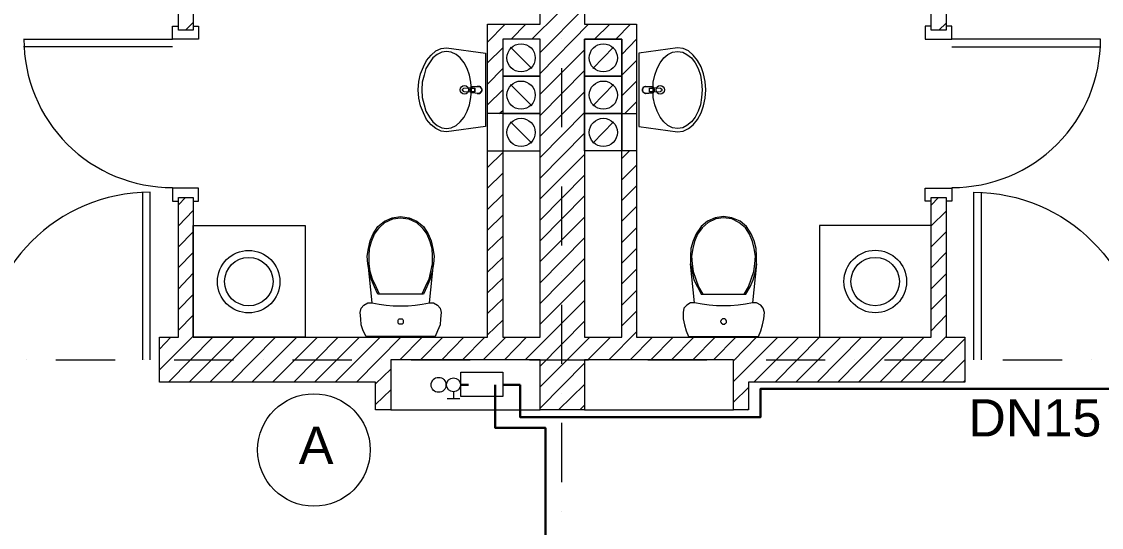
# Model space of a CAD drawing. Header units: millimetres. Extents: x 440 to 72591, y -28954 to 25941.
# Drawn here: x 16891 to 22683, y -17130 to -14416 of the extents above; entities that cross this region are included whole.
import ezdxf

# ---------------------------------------------------------------- set-up
doc = ezdxf.new("R2010")
doc.units = ezdxf.units.MM
for name, color, linetype in [('gazomierze', 7, 'Continuous'), ('opisy', 7, 'Continuous'), ('podkład', 7, 'Continuous'), ('rury', 2, 'Continuous'), ('zawory', 7, 'Continuous')]:
    doc.layers.add(name, color=color, linetype=linetype)
doc.styles.get("Standard").update_dxf_attribs({"font": 'arial.ttf'})

# ---------------------------------------------------------------- blocks, each defined once
blk = doc.blocks.new('kurek odcinający')
at = {"layer": 'rury', "lineweight": 9}
for p, q in [((-33.75, 75), (33.75, 75)), ((0, 37.5), (0, 75))]:
    blk.add_line(p, q, dxfattribs=at)
blk.add_circle((0, 0), 37.5, dxfattribs=at)

msp = doc.modelspace()

# ---------------------------------------------------------------- linework, layer by layer
at = {"layer": 'gazomierze', "color": 2, "lineweight": 9}
msp.add_lwpolyline([(19247.4, -16297.4), (19472, -16297.4), (19472, -16427.1), (19247.4, -16427.1)], close=True, dxfattribs=at)
at = {"layer": 'opisy', "color": 7, "lineweight": 9}
msp.add_circle((18458.8, -16714.7), 301.8, dxfattribs=at)
at = {"layer": 'podkład', "color": 1, "lineweight": 5, "transparency": 33554572}
for points in [[(19910, -13662), (19910, -14430.2), (20189.3, -14430.2), (20189.3, -16109.6), (21770.3, -16109.6), (21770.3, -15360.4), (21849.7, -15360.4), (21849.7, -16109.6), (21951.2, -16109.6), (21951.2, -16350.9), (20789.3, -16350.9), (20789.3, -16500.1), (20710, -16500.1), (20710, -16230.2), (19910, -16230.2), (19910, -16500.1), (19671.9, -16500.1), (19671.9, -16230.2), (18871.9, -16230.2), (18871.9, -16500.1), (18789.3, -16500.1), (18789.3, -16350.9), (17630.6, -16350.9), (17630.6, -16109.6), (17732.2, -16109.6), (17732.2, -15360.4), (17811.6, -15360.4), (17811.6, -16109.6), (19389.3, -16109.6), (19389.3, -14430.2), (19671.9, -14430.2), (19671.9, -13662)], [(17811.6, -13662), (17811.6, -14462), (17732.2, -14462), (17732.2, -13662)], [(21849.7, -13662), (21849.7, -14462), (21770.3, -14462), (21770.3, -13662)], [(19671.9, -14509.6), (19471.9, -14509.6), (19471.9, -16109.6), (19671.9, -16109.6), (19671.9, -14509.6), (19471.9, -14509.6), (19471.9, -14709.6)], [(20110, -14709.6), (20110, -14509.6), (19910, -14509.6), (19910, -16109.6), (20110, -16109.6), (20110, -14509.6), (19910, -14509.6)]]:
    msp.add_lwpolyline(points, dxfattribs=at)
at = {"layer": 'podkład', "color": 8, "lineweight": 5, "true_color": 0x808080, "transparency": 33554572}
for points in [[(19627.4, -14509.6), (19910, -14230.2)], [(19671.9, -14582.6), (19910, -14341.3)], [(17770.3, -14462), (17811.6, -14420.7)], [(19389.3, -14525.5), (19484.6, -14430.2)], [(19516.3, -14509.6), (19595.7, -14430.2)], [(19671.9, -14693.7), (19932.2, -14430.2)], [(19963.9, -14509.6), (20046.5, -14430.2)], [(20078.2, -14509.6), (20157.6, -14430.2)], [(21811.6, -14462), (21849.7, -14423.9)], [(20110, -14592.1), (20189.3, -14509.6)], [(19389.3, -14636.6), (19471.9, -14557.2)], [(19671.9, -14804.8), (19910, -14566.7)], [(20110, -14703.3), (20189.3, -14623.9)], [(19389.3, -14750.9), (19471.9, -14668.3)], [(19671.9, -14919.1), (19910, -14677.9)], [(20110, -14814.4), (20189.3, -14735)], [(19389.3, -14862), (19471.9, -14782.6)], [(19671.9, -15030.2), (19910, -14792.1)], [(20125.8, -14909.6), (20189.3, -14846.1)], [(19452.8, -14909.6), (19471.9, -14893.7)], [(19671.9, -15144.5), (19910, -14903.3)], [(19671.9, -15255.6), (19910, -15014.4)], [(20110, -15150.9), (20151.2, -15109.6)], [(19389.3, -15198.5), (19471.9, -15119.1)], [(19671.9, -15366.7), (19910, -15128.7)], [(19389.3, -15309.6), (19471.9, -15230.2)], [(20110, -15265.2), (20189.3, -15185.8)], [(19671.9, -15481), (19910, -15239.8)], [(19389.3, -15423.9), (19471.9, -15344.5)], [(20110, -15376.3), (20189.3, -15296.9)], [(17732.2, -15398.5), (17770.3, -15360.4)], [(19671.9, -15592.1), (19910, -15350.9)], [(21770.3, -15401.7), (21808.4, -15360.4)], [(17732.2, -15512.8), (17811.6, -15430.2)], [(19389.3, -15535), (19471.9, -15455.6)], [(20110, -15487.4), (20189.3, -15408)], [(21770.3, -15512.8), (21849.7, -15433.4)], [(19671.9, -15703.3), (19910, -15465.2)], [(20110, -15601.7), (20189.3, -15522.3)], [(17732.2, -15623.9), (17811.6, -15544.5)], [(19389.3, -15646.1), (19471.9, -15566.7)], [(19671.9, -15817.5), (19910, -15576.3)], [(21770.3, -15623.9), (21849.7, -15544.5)], [(20110, -15712.8), (20189.3, -15633.4)], [(17732.2, -15735), (17811.6, -15655.6)], [(19389.3, -15760.4), (19471.9, -15681)], [(19671.9, -15928.7), (19910, -15687.4)], [(21770.3, -15738.2), (21849.7, -15655.6)], [(20110, -15823.9), (20189.3, -15744.5)], [(17732.2, -15849.3), (17811.6, -15766.7)], [(19389.3, -15871.5), (19471.9, -15792.1)], [(19671.9, -16039.8), (19910, -15801.7)], [(21770.3, -15849.3), (21849.7, -15769.9)], [(20110, -15938.2), (20189.3, -15858.8)], [(17732.2, -15960.4), (17811.6, -15881)], [(19389.3, -15982.6), (19471.9, -15903.3)], [(19592.5, -16230.2), (19910, -15912.8)], [(21770.3, -15960.4), (21849.7, -15881)], [(20110, -16049.3), (20189.3, -15969.9)], [(17732.2, -16071.5), (17811.6, -15992.1)], [(19389.3, -16096.9), (19471.9, -16017.5)], [(19671.9, -16265.2), (19910, -16023.9)], [(21770.3, -16074.7), (21849.7, -15992.1)], [(20040.1, -16230.2), (20189.3, -16081)], [(17630.6, -16284.2), (17811.6, -16103.3)], [(17630.6, -16173.1), (17690.9, -16109.6)], [(17678.2, -16350.9), (17916.3, -16109.6)], [(17789.3, -16350.9), (18030.6, -16109.6)], [(17900.4, -16350.9), (18141.7, -16109.6)], [(18014.7, -16350.9), (18252.8, -16109.6)], [(18125.8, -16350.9), (18367.1, -16109.6)], [(18237, -16350.9), (18478.2, -16109.6)], [(18351.2, -16350.9), (18589.3, -16109.6)], [(18462.4, -16350.9), (18703.6, -16109.6)], [(18573.5, -16350.9), (18814.7, -16109.6)], [(18687.8, -16350.9), (18925.8, -16109.6)], [(18919.5, -16230.2), (19040.1, -16109.6)], [(19030.6, -16230.2), (19151.2, -16109.6)], [(19144.9, -16230.2), (19262.4, -16109.6)], [(19256, -16230.2), (19376.6, -16109.6)], [(19367.1, -16230.2), (19487.7, -16109.6)], [(19481.4, -16230.2), (19598.9, -16109.6)], [(19671.9, -16376.3), (19938.5, -16109.6)], [(19929, -16230.2), (20049.7, -16109.6)], [(20154.4, -16230.2), (20275.1, -16109.6)], [(20265.5, -16230.2), (20386.2, -16109.6)], [(20376.6, -16230.2), (20497.3, -16109.6)], [(20490.9, -16230.2), (20611.6, -16109.6)], [(20602, -16230.2), (20722.7, -16109.6)], [(20710, -16236.6), (20833.8, -16109.6)], [(20710, -16347.7), (20948.1, -16109.6)], [(20817.9, -16350.9), (21059.2, -16109.6)], [(20932.2, -16350.9), (21170.3, -16109.6)], [(21043.3, -16350.9), (21284.6, -16109.6)], [(21157.6, -16350.9), (21395.7, -16109.6)], [(21268.7, -16350.9), (21506.8, -16109.6)], [(21379.8, -16350.9), (21621.1, -16109.6)], [(21494.1, -16350.9), (21732.2, -16109.6)], [(21605.2, -16350.9), (21849.7, -16106.4)], [(21716.3, -16350.9), (21951.2, -16119.1)], [(19671.9, -16490.6), (19910, -16249.3)], [(21830.6, -16350.9), (21951.2, -16230.2)], [(18789.3, -16360.4), (18871.9, -16281)], [(19770.3, -16500.1), (19910, -16363.6)], [(20710, -16458.8), (20789.3, -16379.4)], [(21941.7, -16350.9), (21951.2, -16341.3)], [(18789.3, -16471.5), (18871.9, -16392.1)], [(19884.6, -16500.1), (19910, -16474.7)], [(20783, -16500.1), (20789.3, -16493.7)]]:
    msp.add_lwpolyline(points, dxfattribs=at)
at = {"layer": 'podkład', "color": 7, "lineweight": 5, "transparency": 33554572}
for points in [[(17811.6, -14439.8), (17840.1, -14439.8), (17840.1, -14509.6), (17700.4, -14509.6), (17700.4, -14439.8), (17732.2, -14439.8)], [(21770.3, -14439.8), (21738.5, -14439.8), (21738.5, -14509.6), (21881.4, -14509.6), (21881.4, -14439.8), (21849.7, -14439.8)], [(16900.4, -14509.6), (17700.4, -14509.6), (17700.4, -14509.6)], [(17700.4, -14550.9), (16900.4, -14550.9)], [(19379.8, -14585.8), (19379.8, -14585.8)], [(19513.1, -14554), (19627.4, -14668.3)], [(20065.5, -14554), (19954.4, -14668.3)], [(20202, -14585.8), (20202, -14585.8)], [(21881.4, -14550.9), (22678.2, -14550.9)], [(19341.7, -14763.6), (19310, -14766.7), (19338.5, -14763.6), (19341.7, -14763.6), (19344.9, -14763.6), (19348.1, -14766.7), (19351.2, -14766.7), (19351.2, -14769.9), (19354.4, -14769.9), (19357.6, -14773.1), (19357.6, -14776.3), (19357.6, -14779.4), (19360.8, -14782.6), (19357.6, -14785.8), (19357.6, -14789), (19357.6, -14792.1), (19354.4, -14795.3), (19351.2, -14795.3), (19351.2, -14798.5), (19348.1, -14798.5), (19344.9, -14801.7), (19341.7, -14801.7), (19338.5, -14801.7), (19310, -14798.5), (19306.8, -14798.5), (19303.6, -14798.5), (19300.4, -14795.3), (19297.3, -14792.1), (19297.3, -14789), (19297.3, -14785.8), (19294.1, -14782.6), (19297.3, -14779.4), (19297.3, -14776.3), (19297.3, -14773.1), (19300.4, -14769.9), (19303.6, -14766.7), (19306.8, -14766.7), (19310, -14766.7), (19306.8, -14766.7), (19303.6, -14766.7), (19303.6, -14769.9), (19300.4, -14769.9), (19297.3, -14773.1), (19297.3, -14776.3), (19297.3, -14779.4), (19297.3, -14782.6), (19297.3, -14785.8), (19297.3, -14789), (19297.3, -14792.1), (19300.4, -14795.3), (19303.6, -14795.3), (19262.4, -14792.1), (19262.4, -14789), (19259.2, -14789), (19256, -14785.8), (19256, -14782.6), (19256, -14779.4), (19259.2, -14776.3), (19262.4, -14773.1), (19303.6, -14769.9)], [(19335.4, -14801.7), (19338.5, -14801.7), (19341.7, -14801.7), (19344.9, -14801.7), (19348.1, -14801.7), (19351.2, -14798.5), (19354.4, -14798.5), (19354.4, -14795.3), (19357.6, -14792.1), (19357.6, -14789), (19360.8, -14785.8), (19360.8, -14782.6), (19360.8, -14779.4), (19357.6, -14776.3), (19357.6, -14773.1), (19354.4, -14769.9), (19354.4, -14766.7), (19351.2, -14766.7), (19348.1, -14763.6), (19344.9, -14763.6), (19341.7, -14763.6), (19338.5, -14763.6), (19335.4, -14763.6)], [(19341.7, -14763.6), (19341.7, -14763.6)], [(19513.1, -14754), (19627.4, -14868.3)], [(20065.5, -14754), (19954.4, -14868.3)], [(20237, -14763.6), (20240.1, -14763.6), (20237, -14763.6), (20233.8, -14766.7), (20230.6, -14766.7), (20227.4, -14769.9), (20224.3, -14769.9), (20224.3, -14773.1), (20221.1, -14776.3), (20221.1, -14779.4), (20221.1, -14782.6), (20221.1, -14785.8), (20221.1, -14789), (20224.3, -14792.1), (20224.3, -14795.3), (20227.4, -14795.3), (20230.6, -14798.5), (20233.8, -14798.5), (20237, -14801.7), (20240.1, -14801.7), (20237, -14801.7)], [(20246.5, -14801.7), (20243.3, -14801.7), (20240.1, -14801.7), (20237, -14801.7), (20233.8, -14801.7), (20230.6, -14798.5), (20227.4, -14798.5), (20224.3, -14795.3), (20224.3, -14792.1), (20221.1, -14789), (20221.1, -14785.8), (20221.1, -14782.6), (20221.1, -14779.4), (20221.1, -14776.3), (20224.3, -14773.1), (20224.3, -14769.9), (20227.4, -14766.7), (20230.6, -14766.7), (20233.8, -14763.6), (20237, -14763.6), (20240.1, -14763.6), (20243.3, -14763.6), (20246.5, -14763.6)], [(20240.1, -14763.6), (20240.1, -14763.6)], [(20275.1, -14766.7), (20275.1, -14766.7)], [(20278.2, -14769.9), (20316.3, -14773.1), (20319.5, -14773.1), (20319.5, -14776.3), (20322.7, -14776.3), (20322.7, -14779.4), (20325.8, -14779.4), (20325.8, -14782.6), (20325.8, -14785.8), (20322.7, -14785.8), (20322.7, -14789), (20319.5, -14789), (20316.3, -14792.1), (20278.2, -14795.3), (20275.1, -14798.5), (20278.2, -14795.3), (20281.4, -14795.3), (20281.4, -14792.1), (20284.6, -14789), (20284.6, -14785.8), (20284.6, -14782.6), (20284.6, -14779.4), (20284.6, -14776.3), (20281.4, -14773.1), (20281.4, -14769.9), (20278.2, -14769.9), (20275.1, -14766.7), (20278.2, -14769.9), (20281.4, -14769.9), (20281.4, -14773.1), (20284.6, -14776.3), (20284.6, -14779.4), (20284.6, -14782.6), (20284.6, -14785.8), (20284.6, -14789), (20281.4, -14792.1), (20281.4, -14795.3), (20278.2, -14795.3)], [(19303.6, -14776.3), (19303.6, -14776.3)], [(19303.6, -14789), (19303.6, -14789)], [(19341.7, -14801.7), (19310, -14798.5), (19306.8, -14798.5), (19303.6, -14798.5), (19303.6, -14795.3)], [(19322.7, -14792.1), (19322.7, -14773.1)], [(19341.7, -14801.7), (19341.7, -14801.7)], [(20240.1, -14801.7), (20240.1, -14801.7)], [(20259.2, -14792.1), (20259.2, -14773.1)], [(20275.1, -14798.5), (20275.1, -14798.5)], [(19471.9, -14909.6), (19389.3, -14909.6)], [(19389.3, -15109.6), (19471.9, -15109.6), (19671.9, -15109.6), (19671.9, -14909.6), (19471.9, -14909.6), (19471.9, -15109.6)], [(20189.3, -15109.6), (20110, -15109.6), (19910, -15109.6), (19910, -14909.6), (20110, -14909.6), (20110, -15109.6)], [(20110, -14909.6), (20189.3, -14909.6)], [(19513.1, -14954), (19627.4, -15068.3)], [(20065.5, -14954), (19954.4, -15068.3)], [(17541.7, -16230.2), (17541.7, -15331.8)], [(17811.6, -15379.4), (17840.1, -15379.4), (17840.1, -15309.6), (17700.4, -15309.6), (17700.4, -15379.4), (17732.2, -15379.4)], [(21770.3, -15379.4), (21738.5, -15379.4), (21738.5, -15309.6), (21881.4, -15309.6), (21881.4, -15379.4), (21849.7, -15379.4)], [(22040.1, -16230.2), (22040.1, -15331.8)], [(18748.1, -15716), (18744.9, -15674.7), (18751.2, -15633.4), (18760.8, -15592.1), (18776.6, -15554), (18802, -15516), (18837, -15487.4), (18878.2, -15468.3), (18922.7, -15462), (18970.3, -15468.3), (19011.6, -15487.4), (19046.5, -15516), (19071.9, -15554), (19087.7, -15592.1), (19097.3, -15633.4), (19103.6, -15674.7), (19100.4, -15716)], [(20833.8, -15716), (20833.8, -15674.7), (20830.6, -15633.4), (20821.1, -15592.1), (20805.2, -15554), (20779.8, -15516), (20744.9, -15487.4), (20700.4, -15468.3), (20656, -15462), (20611.6, -15468.3), (20570.3, -15487.4), (20535.4, -15516), (20510, -15554), (20494.1, -15592.1), (20481.4, -15633.4), (20478.2, -15674.7), (20478.2, -15716)], [(18811.6, -15877.9), (18792.5, -15839.8), (18773.5, -15798.5), (18760.8, -15757.2), (18754.4, -15716), (18754.4, -15674.7), (18757.6, -15633.4), (18767.1, -15595.3), (18783, -15557.2), (18808.4, -15522.3), (18840.1, -15493.7), (18881.4, -15474.7), (18922.7, -15468.3), (18967.1, -15474.7), (19008.4, -15493.7), (19040.1, -15522.3), (19065.5, -15557.2), (19081.4, -15595.3), (19090.9, -15633.4), (19094.1, -15674.7), (19094.1, -15716), (19084.6, -15757.2), (19075.1, -15798.5), (19056, -15839.8), (19037, -15877.9)], [(20767.1, -15877.9), (20789.3, -15839.8), (20805.2, -15798.5), (20817.9, -15757.2), (20824.3, -15716), (20827.4, -15674.7), (20821.1, -15633.4), (20811.6, -15595.3), (20795.7, -15557.2), (20773.5, -15522.3), (20738.5, -15493.7), (20700.4, -15474.7), (20656, -15468.3), (20614.7, -15474.7), (20573.5, -15493.7), (20541.7, -15522.3), (20516.3, -15557.2), (20500.4, -15595.3), (20490.9, -15633.4), (20484.6, -15674.7), (20487.7, -15716), (20494.1, -15757.2), (20506.8, -15798.5), (20522.7, -15839.8), (20544.9, -15877.9)], [(19078.2, -15925.5), (19100.4, -15716), (19094.1, -15757.2), (19081.4, -15801.7), (19065.5, -15839.8), (19046.5, -15877.9), (18802, -15877.9), (18783, -15839.8), (18767.1, -15801.7), (18754.4, -15757.2), (18748.1, -15716), (18770.3, -15925.5)], [(20500.4, -15925.5), (20478.2, -15716), (20487.7, -15757.2), (20497.3, -15801.7), (20516.3, -15839.8), (20535.4, -15877.9), (20776.6, -15877.9), (20798.9, -15839.8), (20814.7, -15801.7), (20827.4, -15757.2), (20833.8, -15716), (20811.6, -15925.5)], [(18910, -16023.9), (18910, -16023.9)], [(20671.9, -16023.9), (20671.9, -16023.9)], [(19106.8, -16109.6), (19367.1, -16109.6)], [(18871.9, -16500.1), (19671.9, -16500.1)], [(19910, -16500.1), (20710, -16500.1)]]:
    msp.add_lwpolyline(points, dxfattribs=at)
for points in [[(19671.9, -14709.6), (19671.9, -14509.6), (19471.9, -14509.6), (19471.9, -14709.6)], [(20110, -14709.6), (19910, -14709.6), (19910, -14509.6), (20110, -14509.6)], [(19379.8, -14979.4), (19170.3, -15008), (19141.7, -15004.8), (19113.1, -14989), (19087.7, -14969.9), (19062.4, -14941.3), (19046.5, -14906.4), (19030.6, -14868.3), (19021.1, -14827.1), (19017.9, -14782.6), (19021.1, -14738.2), (19030.6, -14696.9), (19046.5, -14658.8), (19062.4, -14623.9), (19087.7, -14595.3), (19113.1, -14573.1), (19141.7, -14560.4), (19170.3, -14557.2), (19379.8, -14585.8)], [(19281.4, -14668.3), (19265.5, -14636.6), (19243.3, -14611.2), (19221.1, -14592.1), (19195.7, -14579.4), (19170.3, -14576.3), (19144.9, -14579.4), (19119.5, -14592.1), (19097.3, -14611.2), (19078.2, -14636.6), (19059.2, -14668.3), (19049.7, -14703.3), (19040.1, -14741.3), (19037, -14782.6), (19040.1, -14823.9), (19049.7, -14862), (19059.2, -14896.9), (19078.2, -14928.7), (19097.3, -14954), (19119.5, -14973.1), (19144.9, -14985.8), (19170.3, -14989), (19195.7, -14985.8), (19221.1, -14973.1), (19243.3, -14954), (19265.5, -14928.7), (19281.4, -14896.9), (19294.1, -14862), (19300.4, -14823.9), (19303.6, -14782.6), (19300.4, -14741.3), (19294.1, -14703.3)], [(20202, -14979.4), (20408.4, -15008), (20440.1, -15004.8), (20468.7, -14989), (20494.1, -14969.9), (20516.3, -14941.3), (20535.4, -14906.4), (20548.1, -14868.3), (20557.6, -14827.1), (20560.8, -14782.6), (20557.6, -14738.2), (20548.1, -14696.9), (20535.4, -14658.8), (20516.3, -14623.9), (20494.1, -14595.3), (20468.7, -14573.1), (20440.1, -14560.4), (20408.4, -14557.2), (20202, -14585.8)], [(20300.4, -14668.3), (20316.3, -14636.6), (20335.4, -14611.2), (20357.6, -14592.1), (20383, -14579.4), (20408.4, -14576.3), (20437, -14579.4), (20459.2, -14592.1), (20484.6, -14611.2), (20503.6, -14636.6), (20519.5, -14668.3), (20532.2, -14703.3), (20538.5, -14741.3), (20541.7, -14782.6), (20538.5, -14823.9), (20532.2, -14862), (20519.5, -14896.9), (20503.6, -14928.7), (20484.6, -14954), (20459.2, -14973.1), (20437, -14985.8), (20408.4, -14989), (20383, -14985.8), (20357.6, -14973.1), (20335.4, -14954), (20316.3, -14928.7), (20300.4, -14896.9), (20287.7, -14862), (20278.2, -14823.9), (20278.2, -14782.6), (20278.2, -14741.3), (20287.7, -14703.3)], [(19671.9, -14909.6), (19671.9, -14709.6), (19471.9, -14709.6), (19471.9, -14909.6)], [(20110, -14909.6), (19910, -14909.6), (19910, -14709.6), (20110, -14709.6)], [(20240.1, -14763.6), (20271.9, -14766.7)], [(20271.9, -14766.7), (20275.1, -14766.7)], [(19322.7, -14773.1), (19322.7, -14792.1), (19310, -14792.1), (19306.8, -14792.1), (19303.6, -14789), (19300.4, -14785.8), (19300.4, -14782.6), (19300.4, -14779.4), (19303.6, -14776.3), (19306.8, -14773.1), (19310, -14773.1)], [(20271.9, -14798.5), (20240.1, -14801.7)], [(20259.2, -14773.1), (20268.7, -14773.1), (20271.9, -14773.1), (20275.1, -14773.1), (20275.1, -14776.3), (20278.2, -14776.3), (20278.2, -14779.4), (20278.2, -14782.6), (20278.2, -14785.8), (20278.2, -14789), (20275.1, -14789), (20275.1, -14792.1), (20271.9, -14792.1), (20268.7, -14792.1), (20259.2, -14792.1)], [(20275.1, -14798.5), (20271.9, -14798.5)], [(18411.6, -15509.6), (18411.6, -16109.6), (17811.6, -16109.6), (17811.6, -15509.6)], [(21170.3, -15509.6), (21170.3, -16109.6), (21770.3, -16109.6), (21770.3, -15509.6)], [(19110, -16106.4), (18738.5, -16106.4), (18722.7, -16074.7), (18713.1, -16042.9), (18710, -16011.2), (18706.8, -15976.3), (18713.1, -15954), (18725.8, -15938.2), (18748.1, -15925.5), (18770.3, -15925.5), (18808.4, -15931.8), (18846.5, -15938.2), (18884.6, -15941.3), (18922.7, -15941.3), (18963.9, -15941.3), (19002, -15938.2), (19040.1, -15931.8), (19078.2, -15925.5), (19100.4, -15925.5), (19122.7, -15938.2), (19135.4, -15954), (19141.7, -15976.3), (19138.5, -16011.2), (19135.4, -16042.9), (19122.7, -16074.7)], [(20468.7, -16106.4), (20843.3, -16106.4), (20856, -16074.7), (20865.5, -16042.9), (20871.9, -16011.2), (20875.1, -15976.3), (20868.7, -15954), (20856, -15938.2), (20833.8, -15925.5), (20811.6, -15925.5), (20773.5, -15931.8), (20735.4, -15938.2), (20694.1, -15941.3), (20656, -15941.3), (20617.9, -15941.3), (20579.8, -15938.2), (20541.7, -15931.8), (20500.4, -15925.5), (20478.2, -15925.5), (20459.2, -15938.2), (20443.3, -15954), (20440.1, -15976.3), (20440.1, -16011.2), (20446.5, -16042.9), (20456, -16074.7)], [(18938.5, -16023.9), (18938.5, -16027.1), (18938.5, -16030.2), (18938.5, -16033.4), (18935.4, -16033.4), (18935.4, -16036.6), (18932.2, -16039.8), (18929, -16039.8), (18925.8, -16039.8), (18922.7, -16039.8), (18919.5, -16039.8), (18916.3, -16039.8), (18913.1, -16036.6), (18913.1, -16033.4), (18910, -16033.4), (18910, -16030.2), (18910, -16027.1), (18910, -16023.9), (18910, -16020.7), (18910, -16017.5), (18913.1, -16014.4), (18916.3, -16011.2), (18919.5, -16011.2), (18922.7, -16011.2), (18925.8, -16011.2), (18929, -16011.2), (18932.2, -16011.2), (18935.4, -16014.4), (18938.5, -16017.5), (18938.5, -16020.7)], [(20640.1, -16023.9), (20640.1, -16027.1), (20643.3, -16030.2), (20643.3, -16033.4), (20646.5, -16033.4), (20646.5, -16036.6), (20649.7, -16039.8), (20652.8, -16039.8), (20656, -16039.8), (20659.2, -16039.8), (20662.4, -16039.8), (20665.5, -16036.6), (20668.7, -16033.4), (20671.9, -16030.2), (20671.9, -16027.1), (20671.9, -16023.9), (20671.9, -16020.7), (20668.7, -16017.5), (20668.7, -16014.4), (20665.5, -16014.4), (20662.4, -16011.2), (20659.2, -16011.2), (20656, -16011.2), (20652.8, -16011.2), (20649.7, -16011.2), (20646.5, -16014.4), (20643.3, -16017.5), (20643.3, -16020.7)]]:
    msp.add_lwpolyline(points, close=True, dxfattribs=at)
at = {"layer": 'podkład', "color": 6, "lineweight": 5, "transparency": 33554572}
for points in [[(19789.3, -14506.4), (19789.3, -14506.4)], [(19789.3, -14982.6), (19789.3, -14665.2)], [(19789.3, -15141.3), (19789.3, -15141.3)], [(19789.3, -15617.5), (19789.3, -15300.1)], [(19789.3, -15776.3), (19789.3, -15776.3)], [(19789.3, -16252.5), (19789.3, -15935)], [(16916.3, -16230.2), (16916.3, -16230.2)], [(17075.1, -16230.2), (17392.5, -16230.2)], [(17551.2, -16230.2), (17551.2, -16230.2)], [(17710, -16230.2), (18027.4, -16230.2)], [(18186.2, -16230.2), (18186.2, -16230.2)], [(18344.9, -16230.2), (18662.4, -16230.2)], [(18821.1, -16230.2), (18821.1, -16230.2)], [(18979.8, -16230.2), (19297.3, -16230.2)], [(19456, -16230.2), (19456, -16230.2)], [(19614.7, -16230.2), (19932.2, -16230.2)], [(20090.9, -16230.2), (20090.9, -16230.2)], [(20249.7, -16230.2), (20567.1, -16230.2)], [(20725.8, -16230.2), (20725.8, -16230.2)], [(20884.6, -16230.2), (21202, -16230.2)], [(21360.8, -16230.2), (21360.8, -16230.2)], [(21519.5, -16230.2), (21837, -16230.2)], [(21995.7, -16230.2), (21995.7, -16230.2)], [(22154.4, -16230.2), (22471.9, -16230.2)], [(22630.6, -16230.2), (22630.6, -16230.2)], [(19789.3, -16411.2), (19789.3, -16411.2)], [(19789.3, -16887.4), (19789.3, -16569.9)], [(19789.3, -17046.1), (19789.3, -17046.1)]]:
    msp.add_lwpolyline(points, dxfattribs=at)
at = {"layer": 'podkład', "color": 7, "lineweight": 5, "transparency": 33554572}
for points in [[(21881.4, -15306.4, 0.416377), (22678.2, -14509.6), (21881.4, -14509.6)], [(17579.8, -16230.2), (17579.8, -15331.8, 0.413428), (16681.4, -16230.2)], [(21998.9, -16230.2), (21998.9, -15331.8, -0.413428), (22897.3, -16230.2)]]:
    msp.add_lwpolyline(points, format="xyb", dxfattribs=at)
for centre, radius in [((19570, -14610.6), 75.6), ((20011.3, -14610.6), 75.6), ((19266.1, -14782.1), 22.8), ((19570, -14810.6), 75.6), ((20011.3, -14810.6), 75.6), ((20316.8, -14782.1), 22.8), ((19570, -15010.6), 75.6), ((20011.3, -15010.6), 75.6), ((18108.8, -15811.8), 167.7), ((18109.5, -15811.4), 130), ((21469.9, -15810.6), 167.7), ((21469.2, -15811), 130)]:
    msp.add_circle(centre, radius, dxfattribs=at)
msp.add_arc((17697.5, -14512.5), 793.9, 179.7887, 270.21138, dxfattribs=at)
at = {"layer": 'rury', "lineweight": 30}
for points in [[(19565.9, -16365.2), (19565.9, -16539.1), (20853.9, -16539.1), (20853.9, -16386.8), (25876.4, -16386.8), (25876.4, -16079.6)], [(19167.4, -16365.2), (19169.9, -16365.2)], [(19244.9, -16365.2), (19287.4, -16365.2)], [(24870.3, -18206.1), (24870.3, -17840.8), (19700.3, -17840.8), (19700.3, -16596.6), (19432, -16596.6), (19432, -16365.2)], [(19565.9, -16365.2), (19472, -16365.2)]]:
    msp.add_lwpolyline(points, dxfattribs=at)
at = {"layer": 'rury', "lineweight": 20}
msp.add_circle((19127.4, -16365.2), 40, dxfattribs=at)

# ---------------------------------------------------------------- block references
at = {"layer": 'zawory', "lineweight": 20, "rotation": 180}
msp.add_blockref('kurek odcinający', (19207.4, -16365.2), dxfattribs=at)

# ---------------------------------------------------------------- texts
at = {"layer": 'opisy', "char_height": 200, "attachment_point": 1}
for s, width, insert in [('DN15', 331.49, (21968.7, -16442.1)), ('A', 371.083, (18377.6, -16589.5))]:
    msp.add_mtext_dynamic_manual_height_columns(s, width=width, gutter_width=11.6, heights=[0], dxfattribs=dict(at, insert=insert))

doc.saveas('drawing.dxf')
